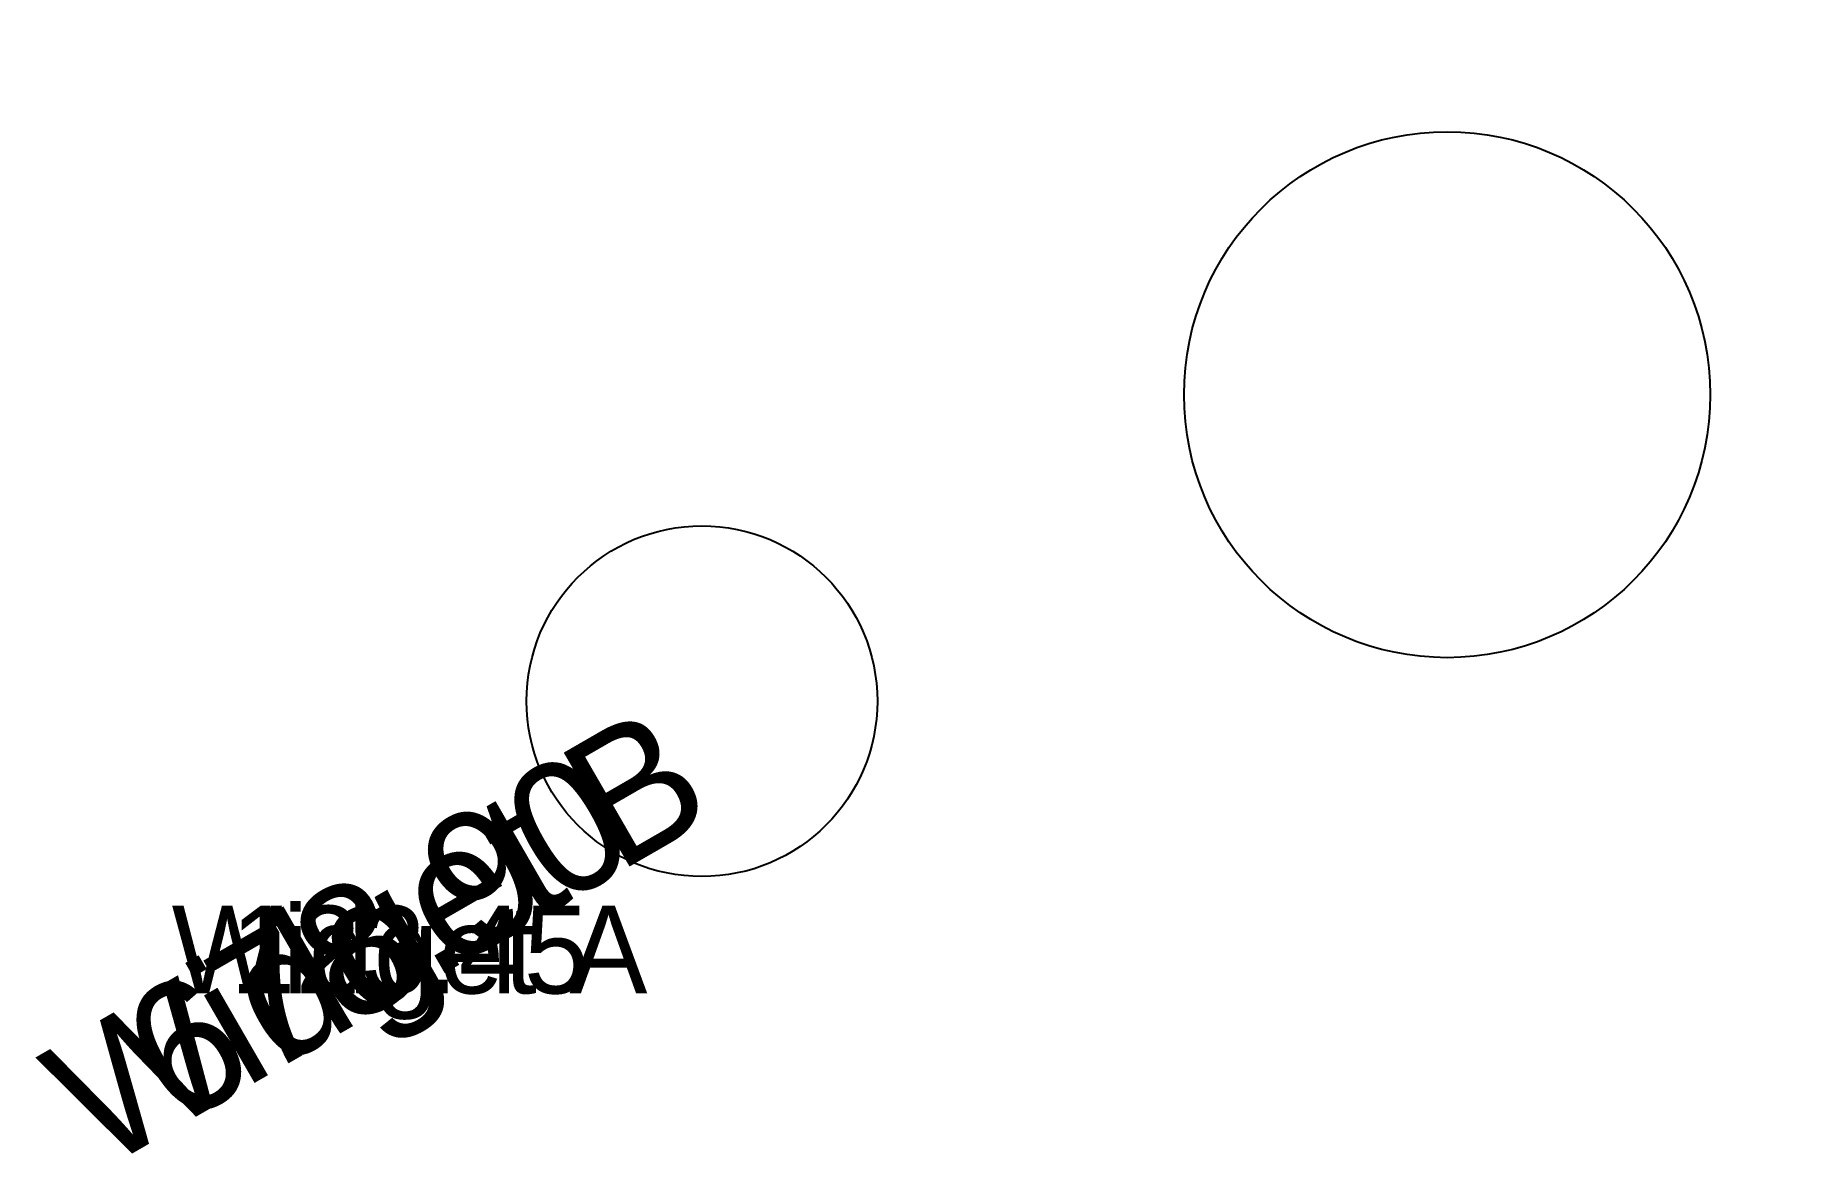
# Model space of a CAD drawing. Extents: x -6.4 to 23.9, y -2.7 to 16.4.
import ezdxf
from ezdxf.enums import TextEntityAlignment as Align

# ---------------------------------------------------------------- set-up
doc = ezdxf.new("R2010")
doc.units = 0
doc.layers.get('0').update_dxf_attribs({"linetype": 'CONTINUOUS'})

# ---------------------------------------------------------------- blocks, each defined once
blk = doc.blocks.new('MULTI_ATTR_BLOCK')
blk.add_circle((5, 5), 3)
at = {"flags": 1}
blk.add_attdef('DESC', (5, 2), '', height=1, rotation=45, dxfattribs=at)
for tag in ['VALUE', 'NAME']:
    blk.add_attdef(tag, text='', height=1.5).set_placement((0, 0), align=Align.CENTER)

msp = doc.modelspace()

# ---------------------------------------------------------------- block references
ref = msp.add_blockref('MULTI_ATTR_BLOCK', (15, 0), dxfattribs=dict(xscale=1.5, yscale=1.5, rotation=30))
ref.add_attrib('NAME', 'Widget B', dxfattribs={"height": 2.25, "rotation": 30}).set_placement((0, 0), align=Align.CENTER)
ref.add_attrib('VALUE', '678.90', dxfattribs={"height": 2.25, "rotation": 30}).set_placement((0, 0), align=Align.CENTER)
msp.add_blockref('MULTI_ATTR_BLOCK', (0, 0)).add_auto_attribs({'NAME': 'Widget A', 'VALUE': '123.45'})

doc.saveas('drawing.dxf')
